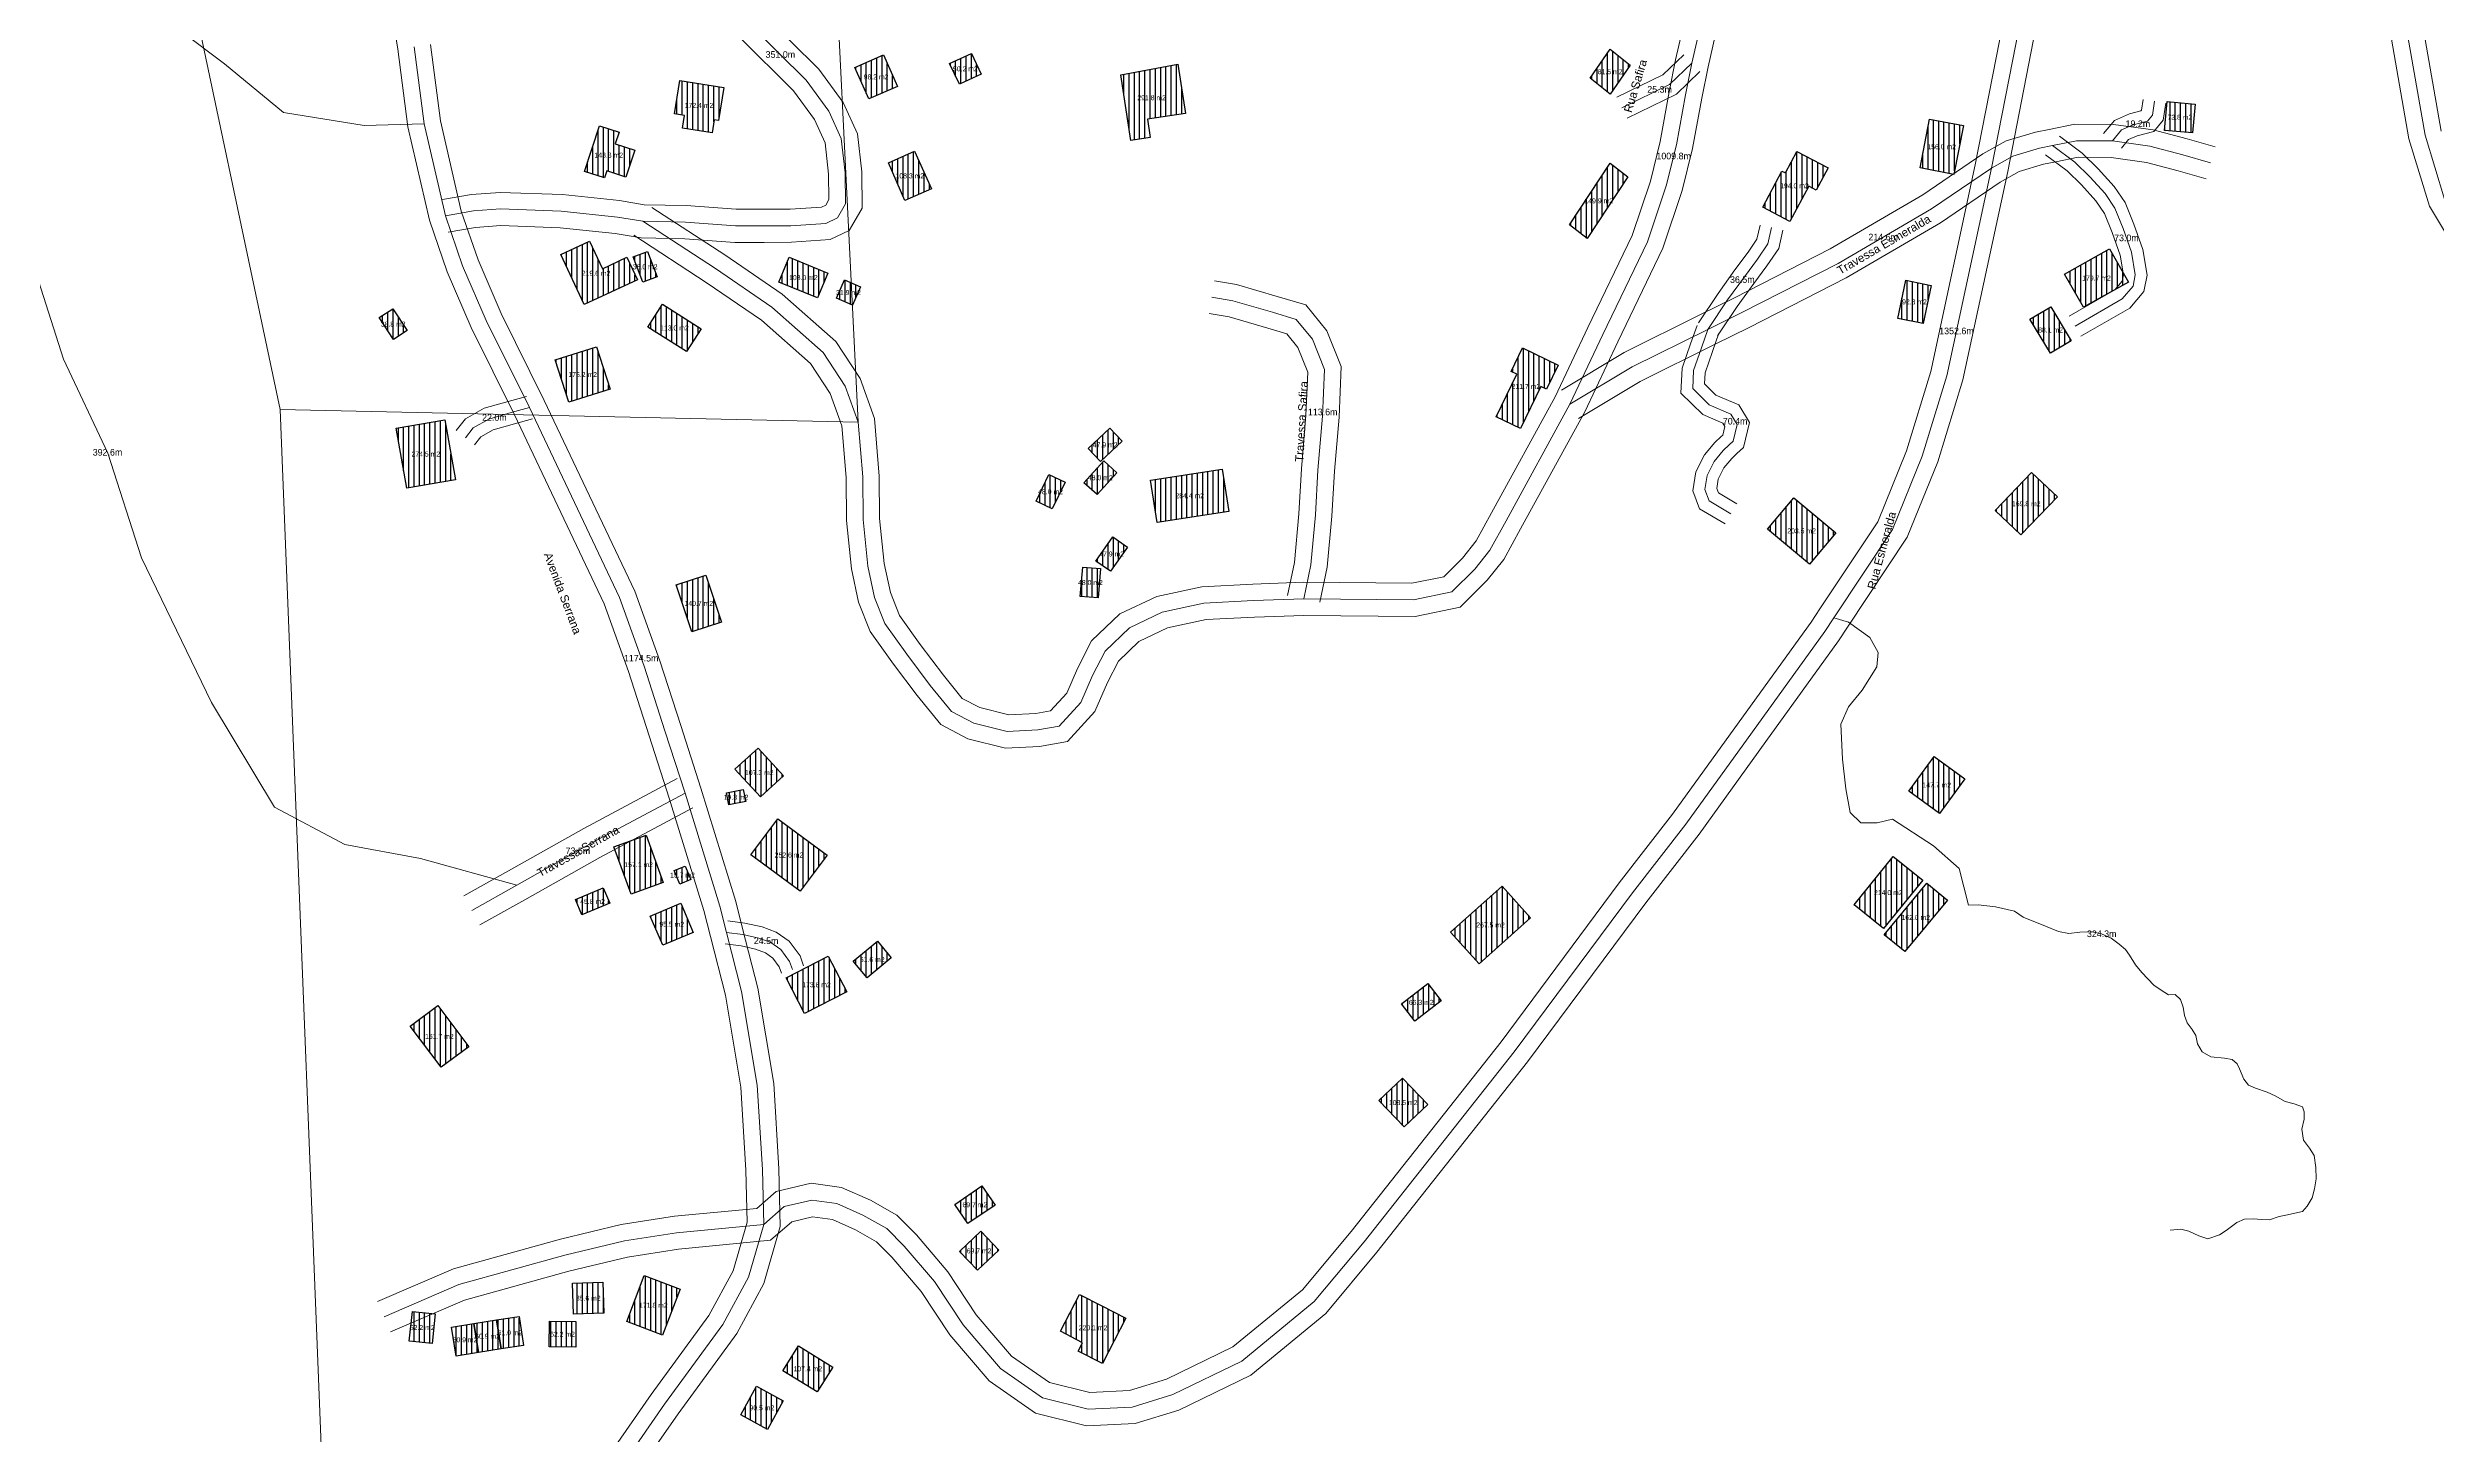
# Model space of a CAD drawing. Header units: metres. Extents: x -13451 to 9639, y -7413 to 5935.
# Drawn here: x -1100 to -378, y -495 to -76 of the extents above; entities that cross this region are included whole.
import ezdxf
from ezdxf.enums import TextEntityAlignment as Align

# ---------------------------------------------------------------- set-up
doc = ezdxf.new("R2010")
doc.units = ezdxf.units.M
for name, color, linetype, lineweight in [('ANNOT_AREA', 2, 'Continuous', 13), ('ANNOT_LENGTH', 2, 'Continuous', 13), ('EDIFICACAO', 7, 'Continuous', 30), ('TEXTO', 7, 'Continuous', 15), ('VEGETACAO', 3, 'Continuous', 13), ('VIAS', 8, 'Continuous', 15), ('VIAS_MEIO_FIO', 251, 'Continuous', 9)]:
    doc.layers.add(name, color=color, linetype=linetype, lineweight=lineweight)
doc.styles.add('PRO_STYLE', font='arial.ttf')

msp = doc.modelspace()

# ---------------------------------------------------------------- hatches: boundary and pattern name
at = {"layer": 'EDIFICACAO_HATCH'}
h = msp.add_hatch(dxfattribs=at)
h.set_pattern_fill('ANSI31', scale=0.5, angle=45)
h.paths.add_polyline_path([(-855.94, -81.94), (-847.29, -78.19), (-843.1, -87.72), (-851.75, -91.48), (-855.94, -81.94)])
h = msp.add_hatch(dxfattribs=at)
h.set_pattern_fill('ANSI31', scale=0.5, angle=45)
h.paths.add_polyline_path([(-827.32, -80.78), (-820.75, -77.72), (-817.8, -83.98), (-824.38, -87.04), (-827.32, -80.78)])
h = msp.add_hatch(dxfattribs=at)
h.set_pattern_fill('ANSI31', scale=0.5, angle=45)
h.paths.add_polyline_path([(-627.89, -76.48), (-621.85, -81.31), (-627.83, -90.02), (-633.88, -85.19), (-627.89, -76.48)])
h = msp.add_hatch(dxfattribs=at)
h.set_pattern_fill('ANSI31', scale=0.5, angle=45)
h.paths.add_polyline_path([(-907.38, -96.45), (-910.36, -95.97), (-908.74, -85.87), (-895.47, -87.98), (-897.08, -97.95), (-898.42, -97.74), (-899.06, -101.71), (-907.98, -100.28), (-907.38, -96.45)])
h = msp.add_hatch(dxfattribs=at)
h.set_pattern_fill('ANSI31', scale=0.5, angle=45)
h.paths.add_polyline_path([(-758.36, -81.01), (-756.07, -95.82), (-767.6, -97.59), (-766.75, -103.09), (-772.6, -103.99), (-775.66, -84.21), (-758.36, -81.01)])
h = msp.add_hatch(dxfattribs=at)
h.set_pattern_fill('ANSI31', scale=0.5, angle=45)
h.paths.add_polyline_path([(-459.62, -92.27), (-451.22, -93.03), (-452.02, -101.75), (-460.42, -100.99), (-459.62, -92.27)])
h = msp.add_hatch(dxfattribs=at)
h.set_pattern_fill('ANSI31', scale=0.5, angle=45)
h.paths.add_polyline_path([(-930.84, -113.22), (-931.54, -115.33), (-937.57, -113.37), (-933.05, -99.62), (-927.14, -101.55), (-928.28, -105.03), (-922.4, -106.95), (-925.08, -115.1), (-930.84, -113.22)])
h = msp.add_hatch(dxfattribs=at)
h.set_pattern_fill('ANSI31', scale=0.5, angle=45)
h.paths.add_polyline_path([(-531.4, -97.57), (-521.2, -99.54), (-524.09, -114.28), (-534.29, -112.29), (-531.4, -97.57)])
h = msp.add_hatch(dxfattribs=at)
h.set_pattern_fill('ANSI31', scale=0.5, angle=45)
h.paths.add_polyline_path([(-845.82, -110.73), (-837.87, -107.25), (-832.83, -118.66), (-840.79, -122.14), (-845.82, -110.73)])
h = msp.add_hatch(dxfattribs=at)
h.set_pattern_fill('ANSI31', scale=0.5, angle=45)
h.paths.add_polyline_path([(-574.95, -113.83), (-571.48, -107.32), (-562.04, -112.29), (-565.64, -119.06), (-567.91, -117.85), (-573.58, -128.49), (-581.79, -124.16), (-575.99, -113.28), (-574.95, -113.83)])
h = msp.add_hatch(dxfattribs=at)
h.set_pattern_fill('ANSI31', scale=0.5, angle=45)
h.paths.add_polyline_path([(-627.83, -110.87), (-622.48, -114.98), (-634.79, -133.59), (-640.12, -129.48), (-627.83, -110.87)])
h = msp.add_hatch(dxfattribs=at)
h.set_pattern_fill('ANSI31', scale=0.5, angle=45)
h.paths.add_polyline_path([(-937.63, -153.52), (-944.69, -138.43), (-936.06, -134.44), (-932.18, -142.72), (-924.79, -139.29), (-921.6, -146.1), (-937.63, -153.52)])
h = msp.add_hatch(dxfattribs=at)
h.set_pattern_fill('ANSI31', scale=0.5, angle=45)
h.paths.add_polyline_path([(-490.62, -144.33), (-477.05, -136.72), (-471.35, -146.76), (-484.92, -154.38), (-490.62, -144.33)])
h = msp.add_hatch(dxfattribs=at)
h.set_pattern_fill('ANSI31', scale=0.5, angle=45)
h.paths.add_polyline_path([(-918.55, -137.52), (-915.61, -145.16), (-919.95, -146.8), (-922.88, -139.16), (-918.55, -137.52)])
h = msp.add_hatch(dxfattribs=at)
h.set_pattern_fill('ANSI31', scale=0.5, angle=45)
h.paths.add_polyline_path([(-875.75, -139.26), (-864.07, -144.03), (-867.18, -151.57), (-878.87, -146.81), (-875.75, -139.26)])
h = msp.add_hatch(dxfattribs=at)
h.set_pattern_fill('ANSI31', scale=0.5, angle=45)
h.paths.add_polyline_path([(-859.06, -146.12), (-854.2, -148.25), (-856.63, -153.74), (-861.5, -151.6), (-859.06, -146.12)])
h = msp.add_hatch(dxfattribs=at)
h.set_pattern_fill('ANSI31', scale=0.5, angle=45)
h.paths.add_polyline_path([(-538.62, -146.18), (-530.9, -147.77), (-533.31, -159.31), (-541.02, -157.72), (-538.62, -146.18)])
h = msp.add_hatch(dxfattribs=at)
h.set_pattern_fill('ANSI31', scale=0.5, angle=45)
h.paths.add_polyline_path([(-995.42, -154.81), (-991.1, -161.42), (-995.24, -164.09), (-999.55, -157.49), (-995.42, -154.81)])
h = msp.add_hatch(dxfattribs=at)
h.set_pattern_fill('ANSI31', scale=0.5, angle=45)
h.paths.add_polyline_path([(-914.04, -153.48), (-902.36, -160.86), (-906.77, -167.76), (-918.44, -160.39), (-914.04, -153.48)])
h = msp.add_hatch(dxfattribs=at)
h.set_pattern_fill('ANSI31', scale=0.5, angle=45)
h.paths.add_polyline_path([(-501.11, -157.96), (-494.81, -154.22), (-488.62, -164.54), (-494.93, -168.27), (-501.11, -157.96)])
h = msp.add_hatch(dxfattribs=at)
h.set_pattern_fill('ANSI31', scale=0.5, angle=45)
h.paths.add_polyline_path([(-946.39, -170.26), (-933.9, -166.34), (-929.85, -179.1), (-942.34, -183.02), (-946.39, -170.26)])
h = msp.add_hatch(dxfattribs=at)
h.set_pattern_fill('ANSI31', scale=0.5, angle=45)
h.paths.add_polyline_path([(-648.78, -178.32), (-654.88, -190.93), (-662.26, -187.41), (-656.06, -174.58), (-657.77, -173.76), (-654.34, -166.65), (-643.52, -171.81), (-647.06, -179.14), (-648.78, -178.32)])
h = msp.add_hatch(dxfattribs=at)
h.set_pattern_fill('ANSI31', scale=0.5, angle=45)
h.paths.add_polyline_path([(-991.25, -209.02), (-994.44, -190.91), (-979.74, -188.35), (-976.54, -206.46), (-991.25, -209.02)])
h = msp.add_hatch(dxfattribs=at)
h.set_pattern_fill('ANSI31', scale=0.5, angle=45)
h.paths.add_polyline_path([(-778.91, -190.91), (-775.24, -194.83), (-781.79, -200.9), (-785.46, -196.98), (-778.91, -190.91)])
h = msp.add_hatch(dxfattribs=at)
h.set_pattern_fill('ANSI31', scale=0.5, angle=45)
h.paths.add_polyline_path([(-780.79, -200.73), (-776.79, -204.33), (-782.8, -210.93), (-786.8, -207.34), (-780.79, -200.73)])
h = msp.add_hatch(dxfattribs=at)
h.set_pattern_fill('ANSI31', scale=0.5, angle=45)
h.paths.add_polyline_path([(-797.33, -204.87), (-792.47, -207.18), (-796.32, -215.22), (-801.19, -212.91), (-797.33, -204.87)])
h = msp.add_hatch(dxfattribs=at)
h.set_pattern_fill('ANSI31', scale=0.5, angle=45)
h.paths.add_polyline_path([(-766.65, -206.54), (-744.98, -203.2), (-742.99, -216.02), (-764.66, -219.35), (-766.65, -206.54)])
h = msp.add_hatch(dxfattribs=at)
h.set_pattern_fill('ANSI31', scale=0.5, angle=45)
h.paths.add_polyline_path([(-511.58, -215.76), (-500.58, -204.26), (-492.82, -211.59), (-503.82, -223.09), (-511.58, -215.76)])
h = msp.add_hatch(dxfattribs=at)
h.set_pattern_fill('ANSI31', scale=0.5, angle=45)
h.paths.add_polyline_path([(-580.36, -221.36), (-572.44, -211.91), (-559.73, -222.45), (-567.64, -231.89), (-580.36, -221.36)])
h = msp.add_hatch(dxfattribs=at)
h.set_pattern_fill('ANSI31', scale=0.5, angle=45)
h.paths.add_polyline_path([(-778.04, -223.68), (-773.63, -226.75), (-778.76, -234.05), (-783.17, -230.98), (-778.04, -223.68)])
h = msp.add_hatch(dxfattribs=at)
h.set_pattern_fill('ANSI31', scale=0.5, angle=45)
h.paths.add_polyline_path([(-909.86, -238.14), (-900.95, -235.2), (-896.21, -249.41), (-905.13, -252.36), (-909.86, -238.14)])
h = msp.add_hatch(dxfattribs=at)
h.set_pattern_fill('ANSI31', scale=0.5, angle=45)
h.paths.add_polyline_path([(-787.11, -232.82), (-781.74, -233.26), (-782.48, -242.13), (-787.85, -241.69), (-787.11, -232.82)])
h = msp.add_hatch(dxfattribs=at)
h.set_pattern_fill('ANSI31', scale=0.5, angle=45)
h.paths.add_polyline_path([(-892.13, -293.83), (-885.16, -287.49), (-877.44, -295.87), (-884.42, -302.21), (-892.13, -293.83)])
h = msp.add_hatch(dxfattribs=at)
h.set_pattern_fill('ANSI31', scale=0.5, angle=45)
h.paths.add_polyline_path([(-537.68, -300.49), (-530.04, -290.04), (-520.79, -296.72), (-528.42, -307.17), (-537.68, -300.49)])
h = msp.add_hatch(dxfattribs=at)
h.set_pattern_fill('ANSI31', scale=0.5, angle=45)
h.paths.add_polyline_path([(-894.69, -300.95), (-889.61, -299.96), (-888.89, -303.61), (-893.97, -304.61), (-894.69, -300.95)])
h = msp.add_hatch(dxfattribs=at)
h.set_pattern_fill('ANSI31', scale=0.5, angle=45)
h.paths.add_polyline_path([(-879.23, -308.78), (-864.3, -319.76), (-872.43, -330.7), (-887.36, -319.72), (-879.23, -308.78)])
h = msp.add_hatch(dxfattribs=at)
h.set_pattern_fill('ANSI31', scale=0.5, angle=45)
h.paths.add_polyline_path([(-923.51, -331.54), (-928.68, -317.26), (-918.94, -313.77), (-913.77, -328.05), (-923.51, -331.54)])
h = msp.add_hatch(dxfattribs=at)
h.set_pattern_fill('ANSI31', scale=0.5, angle=45)
h.paths.add_polyline_path([(-910.49, -324.46), (-907.2, -323.07), (-905.47, -327.13), (-908.76, -328.51), (-910.49, -324.46)])
h = msp.add_hatch(dxfattribs=at)
h.set_pattern_fill('ANSI31', scale=0.5, angle=45)
h.paths.add_polyline_path([(-554.22, -334.81), (-542.35, -320.22), (-533.48, -327.35), (-545.34, -341.94), (-554.22, -334.81)])
h = msp.add_hatch(dxfattribs=at)
h.set_pattern_fill('ANSI31', scale=0.5, angle=45)
h.paths.add_polyline_path([(-931.92, -329.68), (-929.95, -334.32), (-938.34, -337.82), (-940.3, -333.17), (-931.92, -329.68)])
h = msp.add_hatch(dxfattribs=at)
h.set_pattern_fill('ANSI31', scale=0.5, angle=45)
h.paths.add_polyline_path([(-676.06, -343.05), (-660.5, -329.16), (-651.9, -338.66), (-667.45, -352.57), (-676.06, -343.05)])
h = msp.add_hatch(dxfattribs=at)
h.set_pattern_fill('ANSI31', scale=0.5, angle=45)
h.paths.add_polyline_path([(-545.12, -343.81), (-532.2, -328.27), (-526, -333.37), (-538.92, -348.9), (-545.12, -343.81)])
h = msp.add_hatch(dxfattribs=at)
h.set_pattern_fill('ANSI31', scale=0.5, angle=45)
h.paths.add_polyline_path([(-917.69, -338.19), (-908.49, -334.3), (-904.73, -343.1), (-913.91, -346.99), (-917.69, -338.19)])
h = msp.add_hatch(dxfattribs=at)
h.set_pattern_fill('ANSI31', scale=0.5, angle=45)
h.paths.add_polyline_path([(-849.11, -345.78), (-844.95, -350.81), (-852.25, -356.79), (-856.42, -351.74), (-849.11, -345.78)])
h = msp.add_hatch(dxfattribs=at)
h.set_pattern_fill('ANSI31', scale=0.5, angle=45)
h.paths.add_polyline_path([(-863.94, -350.26), (-858.36, -361.03), (-871.1, -367.56), (-876.68, -356.79), (-863.94, -350.26)])
h = msp.add_hatch(dxfattribs=at)
h.set_pattern_fill('ANSI31', scale=0.5, angle=45)
h.paths.add_polyline_path([(-690.9, -364.63), (-682.96, -358.56), (-678.9, -363.8), (-686.84, -369.88), (-690.9, -364.63)])
h = msp.add_hatch(dxfattribs=at)
h.set_pattern_fill('ANSI31', scale=0.5, angle=45)
h.paths.add_polyline_path([(-990.23, -371.4), (-981.88, -365.19), (-972.54, -377.6), (-980.89, -383.81), (-990.23, -371.4)])
h = msp.add_hatch(dxfattribs=at)
h.set_pattern_fill('ANSI31', scale=0.5, angle=45)
h.paths.add_polyline_path([(-697.72, -393.89), (-690.57, -387.12), (-682.95, -395.06), (-690.1, -401.84), (-697.72, -393.89)])
h = msp.add_hatch(dxfattribs=at)
h.set_pattern_fill('ANSI31', scale=0.5, angle=45)
h.paths.add_polyline_path([(-825.79, -425.23), (-817.57, -419.64), (-813.59, -425.41), (-821.8, -431), (-825.79, -425.23)])
h = msp.add_hatch(dxfattribs=at)
h.set_pattern_fill('ANSI31', scale=0.5, angle=45)
h.paths.add_polyline_path([(-824.34, -439.46), (-817.94, -433.35), (-812.48, -439.02), (-818.87, -445.12), (-824.34, -439.46)])
h = msp.add_hatch(dxfattribs=at)
h.set_pattern_fill('ANSI31', scale=0.5, angle=45)
h.paths.add_polyline_path([(-919.54, -446.69), (-908.7, -450.79), (-914.01, -464.65), (-924.83, -460.55), (-919.54, -446.69)])
h = msp.add_hatch(dxfattribs=at)
h.set_pattern_fill('ANSI31', scale=0.5, angle=45)
h.paths.add_polyline_path([(-941.16, -449.02), (-932, -448.72), (-931.69, -458.06), (-940.85, -458.34), (-941.16, -449.02)])
h = msp.add_hatch(dxfattribs=at)
h.set_pattern_fill('ANSI31', scale=0.5, angle=45)
h.paths.add_polyline_path([(-787.15, -466.98), (-793.86, -463.52), (-788.07, -452.4), (-781.37, -455.85), (-774.11, -459.59), (-781.2, -473.23), (-788.47, -469.49), (-787.15, -466.98)])
h = msp.add_hatch(dxfattribs=at)
h.set_pattern_fill('ANSI31', scale=0.5, angle=45)
h.paths.add_polyline_path([(-989.55, -457.58), (-982.67, -458.28), (-983.59, -467.23), (-990.48, -466.52), (-989.55, -457.58)])
h = msp.add_hatch(dxfattribs=at)
h.set_pattern_fill('ANSI31', scale=0.5, angle=45)
h.paths.add_polyline_path([(-977.74, -462.26), (-970.94, -461.19), (-969.55, -469.93), (-976.35, -471.01), (-977.74, -462.26)])
h = msp.add_hatch(dxfattribs=at)
h.set_pattern_fill('ANSI31', scale=0.5, angle=45)
h.paths.add_polyline_path([(-970.94, -461.19), (-964.14, -460.11), (-962.75, -468.86), (-969.55, -469.93), (-970.94, -461.19)])
h = msp.add_hatch(dxfattribs=at)
h.set_pattern_fill('ANSI31', scale=0.5, angle=45)
h.paths.add_polyline_path([(-964.14, -460.11), (-957.34, -459.05), (-955.95, -467.79), (-962.75, -468.86), (-964.14, -460.11)])
h = msp.add_hatch(dxfattribs=at)
h.set_pattern_fill('ANSI31', scale=0.5, angle=45)
h.paths.add_polyline_path([(-948.18, -460.51), (-940.14, -460.58), (-940.22, -468.32), (-948.26, -468.24), (-948.18, -460.51)])
h = msp.add_hatch(dxfattribs=at)
h.set_pattern_fill('ANSI31', scale=0.5, angle=45)
h.paths.add_polyline_path([(-872.97, -467.93), (-862.61, -474.31), (-867.27, -481.79), (-877.64, -475.42), (-872.97, -467.93)])
h = msp.add_hatch(dxfattribs=at)
h.set_pattern_fill('ANSI31', scale=0.5, angle=45)
h.paths.add_polyline_path([(-890.41, -488.75), (-885.67, -480.13), (-877.6, -484.52), (-882.33, -493.15), (-890.41, -488.75)])

# ---------------------------------------------------------------- linework, layer by layer
at = {"layer": 'EDIFICACAO'}
for points in [[(-855.94, -81.94), (-847.29, -78.19), (-843.1, -87.72), (-851.75, -91.48), (-855.94, -81.94)], [(-827.32, -80.78), (-820.75, -77.72), (-817.8, -83.98), (-824.38, -87.04), (-827.32, -80.78)], [(-627.89, -76.48), (-621.85, -81.31), (-627.83, -90.02), (-633.88, -85.19), (-627.89, -76.48)], [(-907.38, -96.45), (-910.36, -95.97), (-908.74, -85.87), (-895.47, -87.98), (-897.08, -97.95), (-898.42, -97.74), (-899.06, -101.71), (-907.98, -100.28), (-907.38, -96.45)], [(-758.36, -81.01), (-756.07, -95.82), (-767.6, -97.59), (-766.75, -103.09), (-772.6, -103.99), (-775.66, -84.21), (-758.36, -81.01)], [(-459.62, -92.27), (-451.22, -93.03), (-452.02, -101.75), (-460.42, -100.99), (-459.62, -92.27)], [(-930.84, -113.22), (-931.54, -115.33), (-937.57, -113.37), (-933.05, -99.62), (-927.14, -101.55), (-928.28, -105.03), (-922.4, -106.95), (-925.08, -115.1), (-930.84, -113.22)], [(-531.4, -97.57), (-521.2, -99.54), (-524.09, -114.28), (-534.29, -112.29), (-531.4, -97.57)], [(-845.82, -110.73), (-837.87, -107.25), (-832.83, -118.66), (-840.79, -122.14), (-845.82, -110.73)], [(-574.95, -113.83), (-571.48, -107.32), (-562.04, -112.29), (-565.64, -119.06), (-567.91, -117.85), (-573.58, -128.49), (-581.79, -124.16), (-575.99, -113.28), (-574.95, -113.83)], [(-627.83, -110.87), (-622.48, -114.98), (-634.79, -133.59), (-640.12, -129.48), (-627.83, -110.87)], [(-937.63, -153.52), (-944.69, -138.43), (-936.06, -134.44), (-932.18, -142.72), (-924.79, -139.29), (-921.6, -146.1), (-937.63, -153.52)], [(-490.62, -144.33), (-477.05, -136.72), (-471.35, -146.76), (-484.92, -154.38), (-490.62, -144.33)], [(-918.55, -137.52), (-915.61, -145.16), (-919.95, -146.8), (-922.88, -139.16), (-918.55, -137.52)], [(-875.75, -139.26), (-864.07, -144.03), (-867.18, -151.57), (-878.87, -146.81), (-875.75, -139.26)], [(-859.06, -146.12), (-854.2, -148.25), (-856.63, -153.74), (-861.5, -151.6), (-859.06, -146.12)], [(-538.62, -146.18), (-530.9, -147.77), (-533.31, -159.31), (-541.02, -157.72), (-538.62, -146.18)], [(-995.42, -154.81), (-991.1, -161.42), (-995.24, -164.09), (-999.55, -157.49), (-995.42, -154.81)], [(-914.04, -153.48), (-902.36, -160.86), (-906.77, -167.76), (-918.44, -160.39), (-914.04, -153.48)], [(-501.11, -157.96), (-494.81, -154.22), (-488.62, -164.54), (-494.93, -168.27), (-501.11, -157.96)], [(-946.39, -170.26), (-933.9, -166.34), (-929.85, -179.1), (-942.34, -183.02), (-946.39, -170.26)], [(-648.78, -178.32), (-654.88, -190.93), (-662.26, -187.41), (-656.06, -174.58), (-657.77, -173.76), (-654.34, -166.65), (-643.52, -171.81), (-647.06, -179.14), (-648.78, -178.32)], [(-991.25, -209.02), (-994.44, -190.91), (-979.74, -188.35), (-976.54, -206.46), (-991.25, -209.02)], [(-778.91, -190.91), (-775.24, -194.83), (-781.79, -200.9), (-785.46, -196.98), (-778.91, -190.91)], [(-780.79, -200.73), (-776.79, -204.33), (-782.8, -210.93), (-786.8, -207.34), (-780.79, -200.73)], [(-797.33, -204.87), (-792.47, -207.18), (-796.32, -215.22), (-801.19, -212.91), (-797.33, -204.87)], [(-766.65, -206.54), (-744.98, -203.2), (-742.99, -216.02), (-764.66, -219.35), (-766.65, -206.54)], [(-511.58, -215.76), (-500.58, -204.26), (-492.82, -211.59), (-503.82, -223.09), (-511.58, -215.76)], [(-580.36, -221.36), (-572.44, -211.91), (-559.73, -222.45), (-567.64, -231.89), (-580.36, -221.36)], [(-778.04, -223.68), (-773.63, -226.75), (-778.76, -234.05), (-783.17, -230.98), (-778.04, -223.68)], [(-909.86, -238.14), (-900.95, -235.2), (-896.21, -249.41), (-905.13, -252.36), (-909.86, -238.14)], [(-787.11, -232.82), (-781.74, -233.26), (-782.48, -242.13), (-787.85, -241.69), (-787.11, -232.82)], [(-892.13, -293.83), (-885.16, -287.49), (-877.44, -295.87), (-884.42, -302.21), (-892.13, -293.83)], [(-537.68, -300.49), (-530.04, -290.04), (-520.79, -296.72), (-528.42, -307.17), (-537.68, -300.49)], [(-894.69, -300.95), (-889.61, -299.96), (-888.89, -303.61), (-893.97, -304.61), (-894.69, -300.95)], [(-879.23, -308.78), (-864.3, -319.76), (-872.43, -330.7), (-887.36, -319.72), (-879.23, -308.78)], [(-923.51, -331.54), (-928.68, -317.26), (-918.94, -313.77), (-913.77, -328.05), (-923.51, -331.54)], [(-910.49, -324.46), (-907.2, -323.07), (-905.47, -327.13), (-908.76, -328.51), (-910.49, -324.46)], [(-554.22, -334.81), (-542.35, -320.22), (-533.48, -327.35), (-545.34, -341.94), (-554.22, -334.81)], [(-931.92, -329.68), (-929.95, -334.32), (-938.34, -337.82), (-940.3, -333.17), (-931.92, -329.68)], [(-676.06, -343.05), (-660.5, -329.16), (-651.9, -338.66), (-667.45, -352.57), (-676.06, -343.05)], [(-545.12, -343.81), (-532.2, -328.27), (-526, -333.37), (-538.92, -348.9), (-545.12, -343.81)], [(-917.69, -338.19), (-908.49, -334.3), (-904.73, -343.1), (-913.91, -346.99), (-917.69, -338.19)], [(-849.11, -345.78), (-844.95, -350.81), (-852.25, -356.79), (-856.42, -351.74), (-849.11, -345.78)], [(-863.94, -350.26), (-858.36, -361.03), (-871.1, -367.56), (-876.68, -356.79), (-863.94, -350.26)], [(-690.9, -364.63), (-682.96, -358.56), (-678.9, -363.8), (-686.84, -369.88), (-690.9, -364.63)], [(-990.23, -371.4), (-981.88, -365.19), (-972.54, -377.6), (-980.89, -383.81), (-990.23, -371.4)], [(-697.72, -393.89), (-690.57, -387.12), (-682.95, -395.06), (-690.1, -401.84), (-697.72, -393.89)], [(-825.79, -425.23), (-817.57, -419.64), (-813.59, -425.41), (-821.8, -431), (-825.79, -425.23)], [(-824.34, -439.46), (-817.94, -433.35), (-812.48, -439.02), (-818.87, -445.12), (-824.34, -439.46)], [(-919.54, -446.69), (-908.7, -450.79), (-914.01, -464.65), (-924.83, -460.55), (-919.54, -446.69)], [(-941.16, -449.02), (-932, -448.72), (-931.69, -458.06), (-940.85, -458.34), (-941.16, -449.02)], [(-787.15, -466.98), (-793.86, -463.52), (-788.07, -452.4), (-781.37, -455.85), (-774.11, -459.59), (-781.2, -473.23), (-788.47, -469.49), (-787.15, -466.98)], [(-989.55, -457.58), (-982.67, -458.28), (-983.59, -467.23), (-990.48, -466.52), (-989.55, -457.58)], [(-977.74, -462.26), (-970.94, -461.19), (-969.55, -469.93), (-976.35, -471.01), (-977.74, -462.26)], [(-970.94, -461.19), (-964.14, -460.11), (-962.75, -468.86), (-969.55, -469.93), (-970.94, -461.19)], [(-964.14, -460.11), (-957.34, -459.05), (-955.95, -467.79), (-962.75, -468.86), (-964.14, -460.11)], [(-948.18, -460.51), (-940.14, -460.58), (-940.22, -468.32), (-948.26, -468.24), (-948.18, -460.51)], [(-872.97, -467.93), (-862.61, -474.31), (-867.27, -481.79), (-877.64, -475.42), (-872.97, -467.93)], [(-890.41, -488.75), (-885.67, -480.13), (-877.6, -484.52), (-882.33, -493.15), (-890.41, -488.75)]]:
    msp.add_lwpolyline(points, close=True, dxfattribs=at)
at = {"layer": 'VEGETACAO'}
for points in [[(-1359.18, 376.78), (-1418.61, 323.59), (-1457.72, 254.47), (-1410.48, 232.54), (-1358.37, 234.76), (-1293.79, 189.83), (-1144.68, 195.71), (-1084.64, 225.97), (-1060.8, -37.21), (-1029.46, -185.25), (-1013.63, -584.57)], [(-1742.45, -2085.68), (-1052.73, -1369.28), (-1020.74, -921.73), (-1013.63, -584.57), (-1029.46, -185.25), (-854.9, -189.05), (-864.66, 8.05), (-784.82, 75.62), (-640.72, 112.23), (-488.3, 38.88), (-297.78, 180.32), (-311.39, 202.18), (-353.44, 269.67), (-234.68, 285.83), (-203.75, 270.72), (-108.67, 192.83), (170.89, 20.63), (389.84, 105.68)]]:
    msp.add_lwpolyline(points, dxfattribs=at)
at = {"layer": 'VIAS'}
for points in [[(-979.58, -126.73), (-971.07, -125.3), (-962.94, -124.69), (-944.61, -125.36), (-927.62, -127.13), (-919.98, -128.39), (-907.09, -128.69), (-891.95, -129.77), (-883.3, -129.8), (-875.3, -129.75), (-864.7, -129.03), (-861.19, -127.34), (-858.76, -123.14), (-858.87, -113.83), (-860.04, -103.4), (-863.83, -95.12), (-870.6, -85.79), (-887.4, -69.16), (-942.96, -14.56), (-997.68, 39.09), (-1005.94, 40.12)], [(-986.01, -99.01), (-1004.13, -99.46), (-1028.5, -95.55), (-1046.3, -80.89), (-1072.68, -60.97), (-1106.22, -12.81), (-1119.5, -11.02), (-1134.37, -10.33), (-1148.03, -24.11), (-1166.04, -45.03), (-1180.27, -57.16), (-1200.58, -65.52), (-1219.26, -70.03), (-1231.83, -82.15), (-1256.94, -109.7), (-1269.83, -115.52)], [(-1119.5, -11.02), (-1116.81, -30.08), (-1124.39, -48.73), (-1122.02, -72.79), (-1119.64, -96.86), (-1112.85, -123.07), (-1103.92, -141.62), (-1094.91, -170.01), (-1081.5, -198.37), (-1071.37, -230.03), (-1050.15, -273.66), (-1031.21, -305.26), (-1009.95, -316.61), (-987.08, -320.82), (-958.05, -328.86)], [(-502.17, -58.43), (-512.72, -112.34), (-526.19, -175.05), (-533.68, -199.37), (-542.59, -221.47), (-560.36, -248.18), (-563.06, -252.24), (-584.86, -282.5), (-605.03, -310.41), (-621.11, -331.17), (-656.82, -379.16), (-702.16, -436.54), (-717.23, -454.57), (-739.11, -472.5), (-759.95, -482.64), (-772.17, -486.41), (-785.46, -487.05), (-799.29, -483.57), (-811.99, -474.78), (-823.25, -461.61), (-831.88, -448.54), (-841.04, -437.8), (-846.29, -432.5), (-853.48, -428.44), (-861.35, -424.94), (-868.92, -423.9), (-877.3, -425.87), (-883.46, -431.24), (-909.76, -433.79), (-925.52, -436.2), (-943.51, -440.57), (-975.51, -449.41), (-998.1, -459.14)], [(-919.98, -128.39), (-898.02, -142.71), (-881.01, -154.34), (-865.5, -168.05), (-858.84, -178.14), (-854.9, -189.05), (-853.54, -205.59), (-853.45, -218.44), (-851.98, -232.53), (-849.99, -241.96), (-846.91, -249.86), (-840.24, -259.13), (-833.15, -268.52), (-826.77, -276.4), (-820, -279.91), (-809.94, -282.44), (-800.72, -281.96), (-794.28, -280.86), (-787.71, -273.66), (-784.16, -265.53), (-780.38, -258.15), (-773.02, -251.12), (-763.14, -246.4), (-750.51, -243.71), (-735.51, -242.93), (-720.38, -242.41), (-687.26, -242.68), (-675.64, -240.31), (-668.72, -233.42), (-664.15, -227.7), (-659.27, -218.84), (-640.01, -183.65), (-630.09, -162.61), (-616.62, -134.63), (-610.91, -117.69), (-607.84, -105.36), (-605.08, -90.27), (-603.2, -80.7), (-599.59, -64.94)], [(-375.89, -121.78), (-381.8, -102.38), (-387.38, -70.33)], [(-924.92, -502.14), (-913.4, -485.49), (-895.75, -461.47), (-888.03, -447.15), (-883.46, -431.24), (-883.85, -414.7), (-885.4, -389.26), (-890.15, -360.98), (-894.67, -343.12), (-896.69, -335.15), (-907.22, -301.04), (-913.26, -282.21), (-919.6, -262.69), (-927.04, -241.96), (-954.2, -184.67), (-967.27, -158.39), (-974.38, -141.88), (-979.58, -126.73), (-986.01, -99.01), (-989.03, -75.77)], [(-603.2, -80.7), (-609.9, -87.11), (-624.29, -94.12)], [(-476.18, -104.15), (-473.46, -100.85), (-469.89, -99.33), (-465.63, -98.2), (-464.13, -96.41), (-463.47, -92.16)], [(-640.01, -183.65), (-621.23, -172.39), (-598.33, -161.05), (-588.09, -155.97), (-559.03, -141.13), (-530.8, -124.64), (-512.72, -112.34), (-506.28, -108.74), (-498.18, -106.36), (-494.29, -105.57), (-487.05, -104.1), (-476.18, -104.15), (-464.89, -105.71), (-454.96, -108.38), (-446.55, -110.79)], [(-494.29, -105.57), (-487.56, -110.52), (-482.98, -115.01), (-478.41, -120.03), (-475.49, -124.4), (-472.97, -130.54), (-470.44, -137.77), (-469.29, -144.59), (-469.95, -148.02), (-473.23, -151.87), (-487.48, -160.05)], [(-598.33, -161.05), (-592.38, -152.17), (-587.34, -145.16), (-583.39, -139.8), (-580.25, -135.26), (-579.18, -130.32)], [(-720.38, -242.41), (-718.25, -232.12), (-716.84, -217.08), (-716.11, -203.53), (-714.71, -187.22), (-714.13, -173.14), (-717.76, -164), (-722.63, -158.02), (-729.79, -155.88), (-741.79, -152.41), (-748.13, -151.36)], [(-591.37, -216.73), (-598, -212.82), (-599.27, -209.41), (-598.61, -205.16), (-596.43, -200.9), (-593.71, -197.6), (-591.93, -195.95), (-590.7, -194.84), (-589.5, -189.77), (-591.45, -186.64), (-597.93, -183.81), (-602.92, -178.92), (-602.68, -173.45), (-600.26, -166.59), (-598.33, -161.05)], [(-954.2, -184.67), (-959.7, -186.17), (-966.49, -188.13), (-971.15, -190.76), (-973.53, -193.78)], [(-458.73, -433.03), (-455.56, -432.74), (-453.09, -433.34), (-450.05, -434.69), (-447.36, -435.62), (-443.86, -434.37), (-441.8, -433.05), (-438.59, -430.7), (-436.33, -429.67), (-433.51, -429.58), (-431.23, -429.76), (-428.76, -429.88), (-425.87, -428.84), (-423.81, -428.48), (-418.8, -427.35), (-417.37, -425.77), (-415.87, -423.22), (-415.2, -420.55), (-414.68, -417.47), (-414.76, -414.12), (-415.27, -410.5), (-416.73, -408.25), (-418.47, -405.8), (-418.98, -402.52), (-418.31, -399.44), (-418.33, -397.32), (-418.82, -395.75), (-421.3, -394.81), (-424.05, -394.15), (-427.02, -392.46), (-429.51, -391.31), (-433.03, -390.17), (-435.1, -389.23), (-436.56, -387.46), (-437.82, -384.33), (-438.52, -382.76), (-440.03, -381.46), (-442.38, -381.07), (-446.5, -380.62), (-449.13, -379.2), (-450.52, -376.76), (-451.02, -374.22), (-452.07, -372.46), (-453.66, -370.41), (-454.44, -368.16), (-454.87, -365.64), (-455.64, -363.32), (-457.23, -361.89), (-459.29, -361.9), (-461.51, -360.56), (-463.65, -358.99), (-467.32, -355.18), (-469.27, -352.87), (-471.07, -349.95), (-472.26, -348.31), (-474.12, -346.68), (-476.62, -344.85), (-479.45, -343.51), (-482.41, -342.91), (-485.99, -343), (-489.35, -343.44), (-492.52, -342.78), (-496.38, -341.24), (-503.14, -338.48), (-505.77, -336.66), (-511.49, -335.39), (-516.72, -334.82), (-519.61, -334.84), (-522.44, -323.84), (-530.19, -316.99), (-542.63, -308.87), (-547.23, -309.99), (-552.19, -310.02), (-555.38, -306.9), (-556.66, -299.8), (-557.69, -290.78), (-558.17, -280.25), (-555.87, -275.03), (-551.78, -269.94), (-547.3, -262.94), (-546.91, -258.56), (-549.42, -254.06), (-555.92, -249.46), (-560.36, -248.18)], [(-907.22, -301.04), (-935.33, -316.09), (-958.05, -328.86), (-971.6, -336.47)], [(-894.67, -343.12), (-889.71, -343.74), (-884.89, -344.8), (-881.3, -346.14), (-878.26, -348.31), (-875.62, -351.85), (-874.78, -354.31)]]:
    msp.add_lwpolyline(points, dxfattribs=at)
at = {"layer": 'VIAS_MEIO_FIO', "color": 251}
for points in [[(-978.75, -131.66), (-970.46, -130.27), (-962.85, -129.7), (-944.96, -130.35), (-928.28, -132.09), (-920.45, -133.38), (-907.32, -133.68), (-892.14, -134.77), (-883.29, -134.8), (-875.11, -134.75), (-863.41, -133.95), (-857.63, -131.18), (-853.75, -124.45), (-853.87, -113.52), (-855.16, -102.05), (-859.49, -92.59), (-866.79, -82.53), (-883.89, -65.6), (-939.46, -10.99), (-995.39, 43.85), (-1005.32, 45.08)], [(-980.41, -121.8), (-971.67, -120.33), (-963.04, -119.68), (-944.26, -120.37), (-926.95, -122.17), (-919.52, -123.4), (-906.85, -123.69), (-891.76, -124.77), (-883.3, -124.8), (-875.48, -124.75), (-866, -124.11), (-864.74, -123.51), (-863.78, -121.83), (-863.87, -114.14), (-864.92, -104.75), (-868.16, -97.66), (-874.41, -89.06), (-890.91, -72.72), (-946.46, -18.13), (-999.98, 34.34), (-1006.56, 35.16)], [(-929.1, -499.4), (-917.47, -482.59), (-899.99, -458.79), (-892.68, -445.25), (-888.48, -430.6), (-888.84, -414.91), (-890.37, -389.83), (-895.04, -362.01), (-899.52, -344.35), (-901.5, -336.5), (-911.99, -302.54), (-918.02, -283.74), (-924.33, -264.31), (-931.66, -243.88), (-958.7, -186.85), (-971.81, -160.49), (-979.05, -143.68), (-984.39, -128.11), (-990.94, -99.9), (-993.98, -76.49), (-1003.31, -17.97)], [(-507.07, -57.42), (-517.62, -111.33), (-531.03, -173.79), (-538.4, -197.69), (-547.04, -219.13), (-564.52, -245.41), (-567.17, -249.39), (-588.91, -279.57), (-609.03, -307.41), (-625.09, -328.15), (-660.79, -376.12), (-706.04, -433.38), (-720.76, -451), (-741.83, -468.26), (-761.79, -477.97), (-773.04, -481.45), (-784.96, -482.02), (-797.19, -478.94), (-808.61, -471.04), (-819.25, -458.59), (-827.88, -445.53), (-837.35, -434.41), (-843.23, -428.48), (-851.23, -423.97), (-859.96, -420.08), (-869.15, -418.82), (-879.65, -421.29), (-885.54, -426.42), (-910.38, -428.82), (-926.49, -431.29), (-944.77, -435.73), (-977.17, -444.68), (-1000.08, -454.54)], [(-497.28, -59.45), (-507.82, -113.34), (-521.35, -176.32), (-528.96, -201.04), (-538.15, -223.82), (-556.19, -250.95), (-558.95, -255.09), (-580.81, -285.42), (-601.02, -313.4), (-617.13, -334.19), (-652.85, -382.21), (-698.28, -439.69), (-713.69, -458.14), (-736.4, -476.74), (-758.11, -487.3), (-771.3, -491.37), (-785.97, -492.08), (-801.39, -488.2), (-815.37, -478.52), (-827.25, -464.62), (-835.88, -451.55), (-844.72, -441.18), (-849.36, -436.51), (-855.73, -432.91), (-862.73, -429.8), (-868.68, -428.98), (-874.95, -430.46), (-881.38, -436.06), (-909.14, -438.75), (-924.55, -441.11), (-942.26, -445.41), (-973.85, -454.14), (-996.12, -463.73)], [(-917.25, -124.2), (-895.24, -138.55), (-877.93, -150.39), (-861.7, -164.74), (-854.34, -175.88), (-849.97, -187.98), (-848.54, -205.37), (-848.45, -218.16), (-847.03, -231.75), (-845.18, -240.52), (-842.48, -247.45), (-836.21, -256.16), (-829.21, -265.44), (-823.54, -272.44), (-818.22, -275.2), (-809.45, -277.41), (-801.28, -276.99), (-796.82, -276.22), (-791.96, -270.9), (-788.68, -263.39), (-784.45, -255.12), (-775.89, -246.95), (-764.76, -241.64), (-751.16, -238.74), (-735.72, -237.93), (-720.44, -237.41), (-687.74, -237.67), (-678.11, -235.71), (-672.44, -230.08), (-668.32, -224.91), (-663.65, -216.43), (-644.47, -181.38), (-634.6, -160.46), (-621.26, -132.74), (-615.72, -116.29), (-612.73, -104.3), (-610, -89.34), (-608.09, -79.66), (-604.43, -63.68)], [(-922.71, -132.58), (-900.8, -146.87), (-884.09, -158.3), (-869.31, -171.36), (-863.34, -180.39), (-859.83, -190.12), (-858.54, -205.81), (-858.45, -218.72), (-856.92, -233.3), (-854.8, -243.39), (-851.34, -252.27), (-844.26, -262.09), (-837.09, -271.6), (-830, -280.36), (-821.79, -284.62), (-810.43, -287.47), (-800.17, -286.94), (-791.74, -285.49), (-783.46, -276.42), (-779.64, -267.67), (-776.32, -261.18), (-770.14, -255.29), (-761.52, -251.17), (-749.85, -248.68), (-735.29, -247.93), (-720.31, -247.41), (-686.78, -247.68), (-673.18, -244.92), (-664.99, -236.77), (-659.98, -230.49), (-654.88, -221.25), (-635.55, -185.92), (-625.57, -164.76), (-611.98, -136.52), (-606.11, -119.1), (-602.95, -106.41), (-600.17, -91.2), (-598.31, -81.74), (-594.75, -66.21)], [(-373.46, -135.45), (-380.49, -123.84), (-386.67, -103.54), (-392.31, -71.16)], [(-376.93, -101.22), (-382.45, -69.51)], [(-920.73, -504.88), (-909.33, -488.4), (-891.52, -464.15), (-883.37, -449.05), (-878.45, -431.89), (-878.85, -414.49), (-880.43, -388.69), (-885.25, -359.95), (-889.83, -341.9), (-891.87, -333.79), (-902.45, -299.54), (-908.5, -280.67), (-914.86, -261.07), (-922.41, -240.04), (-949.7, -182.48), (-962.73, -156.28), (-969.72, -140.07), (-974.77, -125.35), (-981.09, -98.12), (-984.08, -75.05)], [(-605.62, -78.17), (-611.92, -84.2), (-625.82, -90.97)], [(-600.78, -83.23), (-607.87, -90.01), (-622.76, -97.26)], [(-478.88, -101.93), (-475.61, -97.96), (-471.03, -96.01), (-467.6, -95.1), (-467.44, -94.91), (-466.93, -91.63)], [(-473.48, -106.38), (-471.3, -103.73), (-468.75, -102.65), (-463.65, -101.3), (-460.82, -97.9), (-460.02, -92.7)], [(-642.58, -179.36), (-623.63, -168), (-600.55, -156.57), (-590.34, -151.51), (-561.43, -136.74), (-533.47, -120.41), (-515.35, -108.08), (-508.23, -104.1), (-499.39, -101.5), (-495.29, -100.67), (-487.54, -99.09), (-475.83, -99.16), (-463.89, -100.8), (-453.62, -103.56), (-445.17, -105.98)], [(-492.22, -102.75), (-485.28, -107.85), (-480.46, -112.58), (-475.65, -117.87), (-472.38, -122.74), (-469.7, -129.29), (-467.03, -136.9), (-465.73, -144.64), (-466.69, -149.59), (-470.96, -154.61), (-485.74, -163.08)], [(-637.44, -187.94), (-618.83, -176.78), (-596.1, -165.53), (-585.84, -160.44), (-556.63, -145.52), (-528.13, -128.88), (-510.09, -116.6), (-504.33, -113.38), (-496.98, -111.21), (-493.3, -110.47), (-486.56, -109.1), (-476.54, -109.15), (-465.88, -110.62), (-456.29, -113.2), (-447.93, -115.59)], [(-496.37, -108.38), (-489.83, -113.19), (-485.5, -117.44), (-481.17, -122.2), (-478.59, -126.05), (-476.24, -131.78), (-473.84, -138.65), (-472.85, -144.55), (-473.22, -146.45), (-475.5, -149.14), (-489.22, -157.01)], [(-601.23, -159.1), (-595.25, -150.18), (-590.17, -143.1), (-586.23, -137.76), (-583.52, -133.84), (-582.61, -129.59)], [(-595.42, -163), (-589.5, -154.17), (-584.51, -147.22), (-580.54, -141.83), (-576.97, -136.67), (-575.76, -131.06)], [(-715.48, -243.42), (-713.3, -232.86), (-711.86, -217.45), (-711.12, -203.88), (-709.72, -187.54), (-709.09, -172.28), (-713.4, -161.44), (-719.72, -153.67), (-728.38, -151.08), (-740.68, -147.52), (-747.31, -146.42)], [(-725.27, -241.4), (-723.21, -231.38), (-721.83, -216.71), (-721.1, -203.18), (-719.71, -186.91), (-719.17, -173.99), (-722.12, -166.56), (-725.53, -162.37), (-731.2, -160.67), (-742.9, -157.29), (-748.94, -156.29)], [(-593.15, -219.75), (-600.85, -215.2), (-602.87, -209.77), (-601.98, -204.07), (-599.38, -198.97), (-596.26, -195.19), (-594.29, -193.36), (-593.85, -192.96), (-593.24, -190.38), (-593.84, -189.41), (-599.92, -186.76), (-606.48, -180.32), (-606.15, -172.77), (-603.56, -165.43), (-601.63, -159.9)], [(-589.59, -213.72), (-595.15, -210.44), (-595.67, -209.04), (-595.24, -206.25), (-593.49, -202.84), (-591.15, -200), (-589.57, -198.53), (-587.55, -196.72), (-585.75, -189.16), (-589.05, -183.87), (-595.94, -180.86), (-599.35, -177.51), (-599.21, -174.12), (-596.95, -167.75), (-595.02, -162.2)], [(-955.12, -181.29), (-960.64, -182.8), (-967.85, -184.88), (-973.46, -188.05), (-976.28, -191.62)], [(-953.28, -188.04), (-958.75, -189.54), (-965.12, -191.38), (-968.83, -193.47), (-970.79, -195.95)], [(-909.58, -296.63), (-937.73, -311.7), (-960.5, -324.5), (-974.05, -332.11)], [(-904.86, -305.45), (-932.92, -320.47), (-955.6, -333.22), (-969.15, -340.83)], [(-894.24, -339.65), (-889.12, -340.29), (-883.9, -341.44), (-879.65, -343.02), (-875.79, -345.78), (-872.49, -350.2), (-871.47, -353.18)], [(-895.11, -346.6), (-890.31, -347.2), (-885.89, -348.17), (-882.96, -349.26), (-880.74, -350.84), (-878.76, -353.5), (-878.1, -355.44)]]:
    msp.add_lwpolyline(points, dxfattribs=at)

# ---------------------------------------------------------------- texts
at = {"layer": 'ANNOT_AREA', "color": 7}
for s, p in [('98.2 m2', (-849.52, -84.83)), ('50.2 m2', (-822.56, -82.38)), ('81.5 m2', (-627.86, -83.25)), ('172.4 m2', (-902.99, -93.42)), ('291.8 m2', (-766.32, -91.11)), ('73.8 m2', (-455.82, -97.01)), ('143.3 m2', (-930.25, -108.44)), ('156.0 m2', (-527.75, -105.92)), ('108.3 m2', (-839.33, -114.7)), ('149.9 m2', (-631.3, -122.23)), ('194.0 m2', (-572.2, -117.7)), ('219.6 m2', (-934.07, -144.1)), ('38.0 m2', (-919.25, -142.16)), ('103.0 m2', (-871.47, -145.42)), ('31.9 m2', (-857.85, -149.93)), ('179.7 m2', (-480.99, -145.55)), ('92.8 m2', (-535.96, -152.74)), ('38.8 m2', (-995.33, -159.45)), ('113.0 m2', (-910.41, -160.62)), ('88.1 m2', (-494.87, -161.24)), ('175.2 m2', (-938.12, -174.68)), ('211.7 m2', (-653.3, -178.29)), ('274.5 m2', (-985.49, -198.69)), ('47.9 m2', (-780.35, -195.9)), ('48.0 m2', (-781.8, -205.83)), ('48.0 m2', (-796.83, -210.05)), ('284.4 m2', (-754.82, -211.28)), ('169.8 m2', (-502.2, -213.67)), ('203.5 m2', (-570.04, -221.9)), ('47.9 m2', (-778.4, -228.86)), ('48.0 m2', (-784.79, -237.48)), ('140.7 m2', (-903.04, -243.78)), ('107.3 m2', (-884.79, -294.85)), ('19.3 m2', (-891.79, -302.29)), ('147.7 m2', (-529.23, -298.6)), ('157.1 m2', (-921.22, -322.65)), ('252.6 m2', (-875.83, -319.74)), ('15.7 m2', (-907.98, -325.79)), ('214.0 m2', (-543.85, -331.08)), ('45.8 m2', (-935.13, -333.75)), ('162.0 m2', (-535.56, -338.59)), ('95.5 m2', (-911.21, -340.64)), ('267.5 m2', (-663.98, -340.86)), ('61.6 m2', (-850.68, -351.28)), ('173.6 m2', (-867.52, -358.91)), ('66.3 m2', (-684.9, -364.22)), ('161.7 m2', (-981.38, -374.5)), ('108.5 m2', (-690.34, -394.48)), ('69.7 m2', (-819.69, -425.32)), ('69.7 m2', (-818.41, -439.24)), ('85.6 m2', (-936.43, -453.54)), ('171.8 m2', (-916.77, -455.67)), ('62.2 m2', (-986.57, -462.4)), ('60.9 m2', (-973.64, -466.1)), ('60.9 m2', (-966.84, -465.02)), ('61.0 m2', (-960.05, -463.95)), ('62.2 m2', (-944.2, -464.41)), ('220.1 m2', (-784, -462.46)), ('107.4 m2', (-870.12, -474.86)), ('90.5 m2', (-884, -486.64))]:
    msp.add_text(s, height=1.5, dxfattribs=at).set_placement(p, align=Align.MIDDLE_CENTER)
at = {"layer": 'ANNOT_LENGTH', "color": 7}
for s, p in [('351.0m', (-878.42, -78.05)), ('25.3m', (-612.93, -88.58)), ('19.2m', (-468.5, -98.96)), ('1009.8m', (-608.68, -108.71)), ('214.6m', (-545.42, -133.18)), ('73.0m', (-471.96, -133.42)), ('36.5m', (-587.95, -146.01)), ('1352.6m', (-523.28, -161.51)), ('22.0m', (-964.78, -187.64)), ('113.6m', (-714.66, -185.98)), ('70.4m', (-590.12, -188.77)), ('392.6m', (-1081.6, -198.15)), ('1174.5m', (-920.45, -260.31)), ('73.5m', (-939.57, -318.47)), ('24.5m', (-882.72, -345.62)), ('324.3m', (-479.43, -343.52))]:
    msp.add_text(s, height=2, dxfattribs=at).set_placement(p, align=Align.MIDDLE_CENTER)
at = {"layer": 'TEXTO', "style": 'PRO_STYLE'}
for s, rotation, p in [('Rua Safira', 73.35145, (-620.24, -87.55)), ('Travessa Esmeralda', 30.28429, (-545.22, -135.44)), ('Travessa Safira', 86.63717, (-721.05, -188.86)), ('Rua Esmeralda', 74.63476, (-545.86, -227.76)), ('Avenida Serrana', 290.63382, (-944.14, -240.72)), ('Travessa Serrana', 29.3358, (-939.5, -318.6))]:
    msp.add_text(s, height=2.5, rotation=rotation, dxfattribs=at).set_placement(p, align=Align.MIDDLE_CENTER)

doc.saveas('drawing.dxf')
